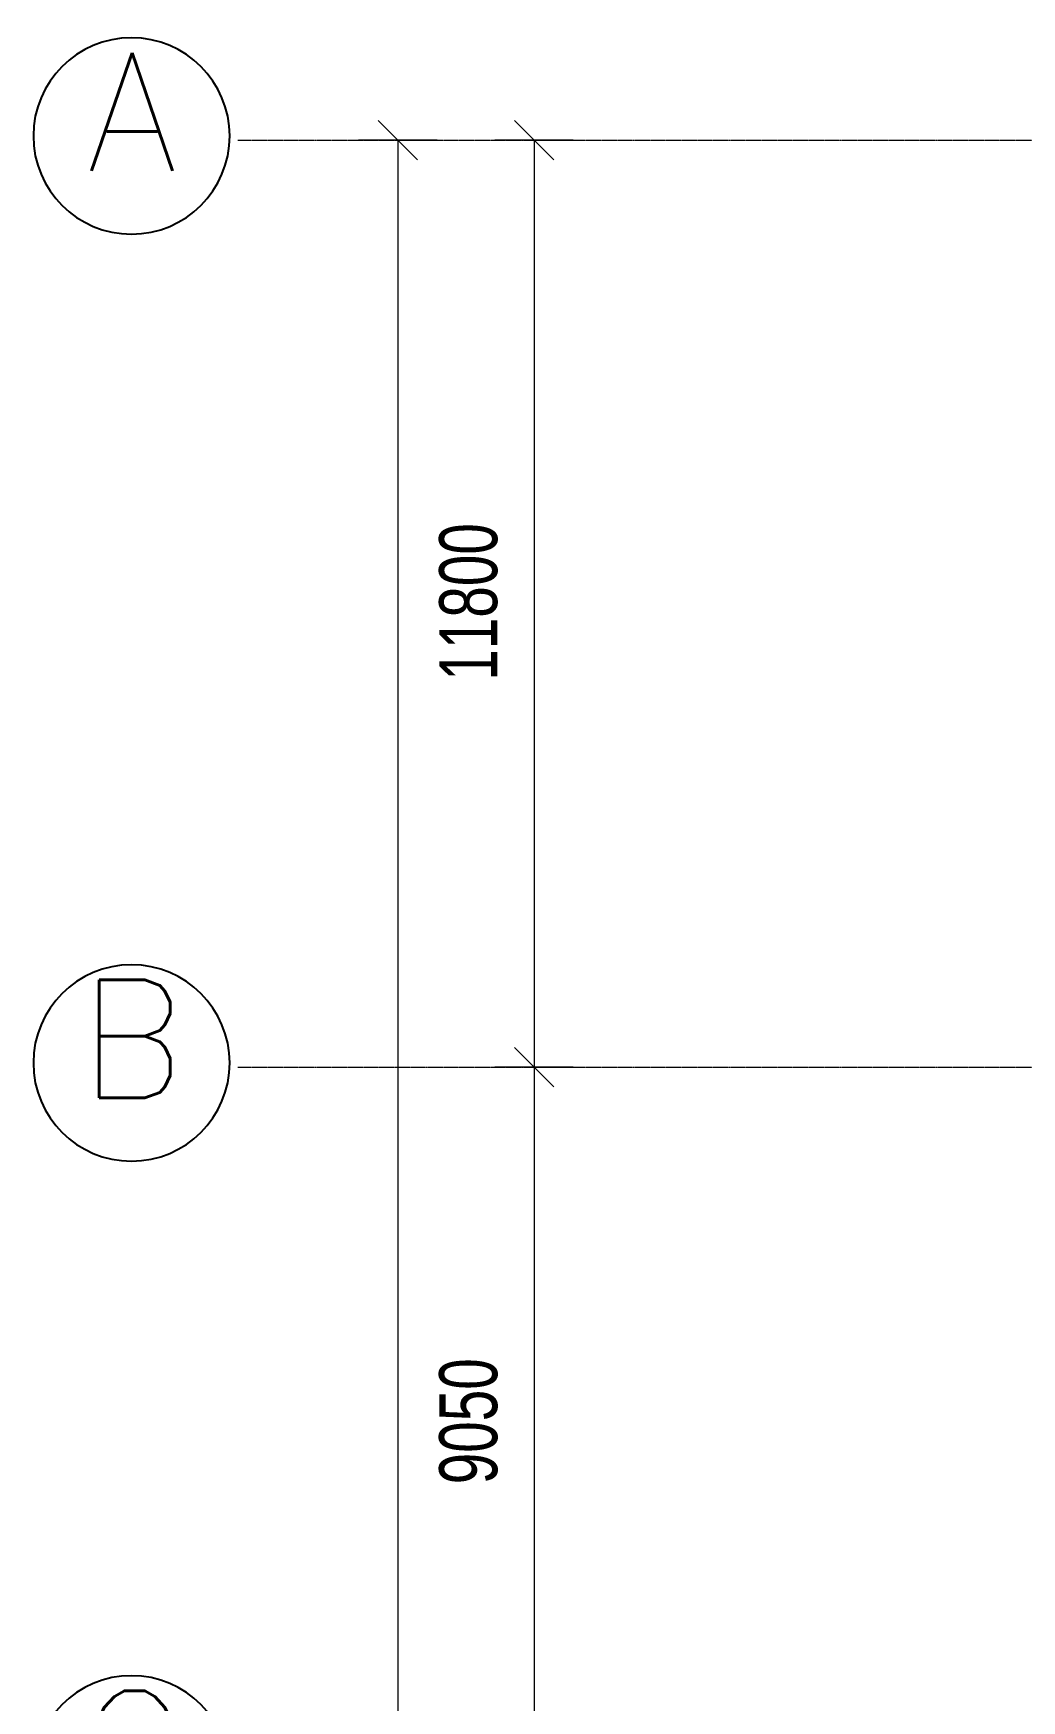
# Model space of a CAD drawing. Header units: millimetres. Extents: x 15878 to 679837, y -72324 to 391440.
# Drawn here: x 256378 to 268961, y 31844 to 53068 of the extents above; entities that cross this region are included whole.
import ezdxf

# ---------------------------------------------------------------- set-up
doc = ezdxf.new("R2010")
doc.units = ezdxf.units.MM
doc.linetypes.add('Grid Line__1_200_', pattern=[10.5, 6, -1.5, 1.5, -1.5])
for name, color, linetype, lineweight in [('A-ANNO-DIMS', 211, 'Continuous', 5), ('A-ANNO-DIMS-500', 211, 'Continuous', 5), ('A-ANNO-NOTE', 131, 'Continuous', 25), ('S-GRID', 1, 'Continuous', 5)]:
    doc.layers.add(name, color=color, linetype=linetype, lineweight=lineweight)
doc.styles.add('Arial', font='arial.ttf', dxfattribs={"width": 0.7, "height": 737.649701})
doc.styles.add('RomanS', font='romans__.ttf', dxfattribs={"height": 1504.746835})
doc.dimstyles.new('Linear_-_1_5mm_Arial', dxfattribs={"dimscale": 304.8, "dimtxt": 750, "dimasz": 1.64042, "dimexe": 1.64042, "dimexo": 0.0625, "dimgap": 0.82021, "dimtad": 1, "dimdec": 0, "dimzin": 0, "dimdsep": 46, "dimtxsty": 'Arial', "dimblk1": 'OBLIQUE', "dimblk2": 'OBLIQUE', "dimsah": 1, "dimcen": 0.09, "dimadec": 0, "dimazin": 0, "dimtfac": 1, "dimtdec": 4, "dimtix": 1, "dimtmove": 0, "dimatfit": 3, "dimfxl": 1.64042, "dimfxlon": 1, "dimtvp": 1, "dimtolj": 1, "dimtzin": 0, "dimarcsym": 2})

# ---------------------------------------------------------------- blocks, each defined once
blk = doc.blocks.new('DIMBLOCK46-2_F')
at = {"layer": 'A-ANNO-DIMS-500'}
for p, q in [((262753, 51707), (262503, 51957)), ((263253, 51707), (262253, 51707)), ((262753, 51707), (262753, 39907)), ((262753, 51707), (263003, 51457)), ((262753, 51707), (263253, 51707)), ((262753, 39907), (262503, 40157)), ((263253, 39907), (262253, 39907)), ((262753, 39907), (263003, 39657)), ((262753, 39907), (263253, 39907))]:
    blk.add_line(p, q, dxfattribs=at)
at = {"layer": 'A-ANNO-DIMS-500', "color": 0, "insert": (261546, 44827), "char_height": 737.6, "width": 2353.85, "attachment_point": 1, "rotation": 90, "line_spacing_factor": 0.938532, "style": 'Arial'}
blk.add_mtext('11800', dxfattribs=at)
blk = doc.blocks.new('_Oblique')
at = {"color": 0, "linetype": 'ByBlock', "lineweight": -2}
blk.add_line((-0.5, -0.5), (0.5, 0.5), dxfattribs=at)
blk = doc.blocks.new('DIMBLOCK47-2_F')
at = {"layer": 'A-ANNO-DIMS-500'}
for p, q in [((262753, 39907), (262503, 40157)), ((263253, 39907), (262253, 39907)), ((262753, 39907), (262753, 30857)), ((262753, 39907), (263003, 39657)), ((262753, 39907), (263253, 39907)), ((262753, 30857), (262503, 31107)), ((263253, 30857), (262253, 30857)), ((262753, 30857), (263003, 30607)), ((262753, 30857), (263253, 30857))]:
    blk.add_line(p, q, dxfattribs=at)
at = {"layer": 'A-ANNO-DIMS-500', "color": 0, "insert": (261546, 34598), "char_height": 737.6, "width": 1883.08, "attachment_point": 1, "rotation": 90, "line_spacing_factor": 0.938532, "style": 'Arial'}
blk.add_mtext('9050', dxfattribs=at)
blk = doc.blocks.new('DIMBLOCK50-2_F')
at = {"layer": 'A-ANNO-DIMS-500'}
for p, q in [((261019, 51707), (260769, 51957)), ((261519, 51707), (260519, 51707)), ((261019, 51707), (261019, -1843)), ((261019, 51707), (261269, 51457)), ((261019, 51707), (261519, 51707)), ((261019, -1843), (260769, -1593)), ((261519, -1843), (260519, -1843)), ((261019, -1843), (261269, -2093)), ((261019, -1843), (261519, -1843))]:
    blk.add_line(p, q, dxfattribs=at)
at = {"layer": 'A-ANNO-DIMS-500', "color": 0, "insert": (259812, 23952), "char_height": 737.6, "width": 2353.85, "attachment_point": 1, "rotation": 90, "line_spacing_factor": 0.938532, "style": 'Arial'}
blk.add_mtext('53550', dxfattribs=at)
blk = doc.blocks.new('DLN_Generic Grid Head - Scale-1_500-2074307-2_F')
at = {"layer": 'A-ANNO-NOTE'}
for start, end in [(360, 180), (180, 360)]:
    blk.add_arc((0, 2.5), 2.5, start, end, dxfattribs=at)

msp = doc.modelspace()

# ---------------------------------------------------------------- linework, layer by layer
at = {"layer": 'S-GRID', "color": 254, "linetype": 'Grid Line__1_200_'}
for p, q in [((258983.7, 51707.5), (317699.8, 51707.5)), ((258983.7, 39907.5), (317699.8, 39907.5))]:
    msp.add_line(p, q, dxfattribs=at)

# ---------------------------------------------------------------- block references
at = {"layer": 'A-ANNO-NOTE', "xscale": 500, "yscale": 500, "zscale": 500}
for p in [(257628.1, 50511.8), (257628.1, 38711.8), (257628.1, 29661.8)]:
    msp.add_blockref('DLN_Generic Grid Head - Scale-1_500-2074307-2_F', p, dxfattribs=at)

# ---------------------------------------------------------------- texts
at = {"layer": 'A-ANNO-NOTE', "lineweight": 5, "char_height": 1504.747, "attachment_point": 2, "line_spacing_factor": 0.964689, "style": 'RomanS'}
for s, insert, width in [('\\fRomanS|b0|i0|c134|p2|;A', (257635.1, 52820.2), 1548), ('\\fRomanS|b0|i0|c134|p2|;B', (257635.1, 41020.2), 2142), ('\\fRomanS|b0|i0|c134|p2|;C', (257635.1, 31970.2), 2142)]:
    msp.add_mtext(s, dxfattribs=dict(at, insert=insert, width=width))

# ---------------------------------------------------------------- dimensions: what is measured, and where the dimension line sits
at = {"layer": 'A-ANNO-DIMS'}
for base, p1, p2, override, picture, middle in [((261019.1, -1842.5), (261519.1, 51707.5), (261519.1, -1842.5), {"dimpost": '<>', "dimfxl": 53549.999996}, 'DIMBLOCK50-2_F', (260392.2, 24932.5)), ((262753.2, 39907.5), (263253.2, 51707.5), (263253.2, 39907.5), {"dimpost": '<>', "dimfxl": 11800}, 'DIMBLOCK46-2_F', (262126.6, 45807.5)), ((262753.2, 30857.5), (263253.2, 39907.5), (263253.2, 30857.5), {"dimpost": '<>', "dimfxl": 9050}, 'DIMBLOCK47-2_F', (262126.6, 35382.5))]:
    dim = msp.add_linear_dim(base=base, p1=p1, p2=p2, angle=90, dimstyle='Linear_-_1_5mm_Arial', override=override, dxfattribs=at)
    dim.commit()
    dim.dimension.update_dxf_attribs({"geometry": picture, "text_midpoint": middle})

doc.saveas('drawing.dxf')
